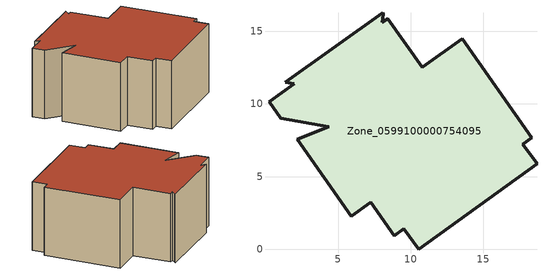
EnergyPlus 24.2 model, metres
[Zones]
Zone_0599100000754095
 floor ground (C_G): 8.13,16.18 8.03,15.61 8.41,15.88 10.81,12.52 13.56,14.48 18.35,7.68 17.73,7.24 18.7,5.88 10.55,0 9.54,1.41 8.88,0.94 7.26,3.22 5.92,2.27 2.21,7.56 4.36,8.42 1.07,9.01 0.25,10.16 1.99,11.38 1.37,11.49 8.07,16.28 z0
 wall outside (C_F): 13.56,14.48 10.81,12.52 8.41,15.88 8.03,15.61 8.13,16.18 8.07,16.28 1.37,11.49 1.99,11.38 0.25,10.16 1.07,9.01 4.36,8.42 2.21,7.56 5.92,2.27 7.26,3.22 8.88,0.94 9.54,1.41 10.55,0 18.7,5.88 17.73,7.24 18.35,7.68 13.56,14.48 z0:7.54
 roof outside (C_R): 8.03,15.61 8.13,16.18 8.07,16.28 1.37,11.49 1.99,11.38 0.25,10.16 1.07,9.01 4.36,8.42 2.21,7.56 5.92,2.27 7.26,3.22 8.88,0.94 9.54,1.41 10.55,0 18.7,5.88 17.73,7.24 18.35,7.68 13.56,14.48 10.81,12.52 8.41,15.88 z7.54
[BUILDING]
Pand.0599100000754095: North Axis=0; Terrain=City; Loads Convergence Tolerance Value=0.04; Temperature Convergence Tolerance Value=0.4; Solar Distribution=FullExterior; Maximum Number of Warmup Days=25; Minimum Number of Warmup Days=1
[Site:Location]
Rotterdam.The.Hague.AP_ZH_NLD Design_Conditions: Latitude=51.96; Longitude=4.45; Time Zone=1; Elevation=-4.5
[SITE:GROUNDTEMPERATURE:BUILDINGSURFACE]
18, 18, 18, 18, 18, 18, 18, 18, 18, 18, 18, 18
[MATERIAL] Thermal Absorptance=0.9; Solar Absorptance=0.7; Visible Absorptance=0.7
Name | Roughness | Thickness | Conductivity | Density | Specific Heat
G.D.2006-2014 | MediumSmooth | 0.15 | 0.06 | 540 | 1210
F.D.2006-2014 | Rough | 0.3 | 0.12 | 1920 | 840
R.D.2006-2014 | MediumRough | 0.2 | 0.08 | 1500 | 1000
[CONSTRUCTION]
C_G: G.D.2006-2014
C_F: F.D.2006-2014
C_R: R.D.2006-2014
[ZONE]
Zone_0599100000754095: Type=1; Multiplier=1; Ceiling Height=Autocalculate; Volume=Autocalculate; Floor Area=autocalculate; Part of Total Floor Area=Yes
[ZONEINFILTRATION:DESIGNFLOWRATE]
Infil_Zone_0599100000754095: Zone or ZoneList or Space or SpaceList=Zone_0599100000754095; Schedule=AlwaysOn; Design Flow Rate Calculation Method=Flow/Area; Flow Rate per Floor Area=0.0021; Constant Term Coefficient=1; Temperature Term Coefficient=0; Velocity Term Coefficient=0; Velocity Squared Term Coefficient=0
[HVACTEMPLATE:ZONE:IDEALLOADSAIRSYSTEM]
Zone_0599100000754095: Maximum Heating Supply Air Temperature=50; Minimum Cooling Supply Air Temperature=13; Maximum Heating Supply Air Humidity Ratio=0.0156; Minimum Cooling Supply Air Humidity Ratio=0.0077; Heating Limit=NoLimit; Cooling Limit=NoLimit; Dehumidification Control Type=ConstantSensibleHeatRatio; Cooling Sensible Heat Ratio=0.7; Dehumidification Setpoint=60; Humidification Control Type=None; Humidification Setpoint=30; Outdoor Air Method=None; Outdoor Air Flow Rate per Person=0.00944; Outdoor Air Flow Rate per Zone Floor Area=0; Outdoor Air Flow Rate per Zone=0; Demand Controlled Ventilation Type=None; Outdoor Air Economizer Type=NoEconomizer; Heat Recovery Type=None; Sensible Heat Recovery Effectiveness=0.7; Latent Heat Recovery Effectiveness=0.65
[ZONECONTROL:THERMOSTAT]
ThermostatControl_Zone_0599100000754095: Zone or ZoneList=Zone_0599100000754095; Control Type Schedule=DualSetpointControlType; Control 1=Thermostat_Zone_0599100000754095; Temperature Difference Between Cutout And Setpoint=0
[THERMOSTATSETPOINT:DUALSETPOINT]
Thermostat_Zone_0599100000754095: Heating Setpoint Temperature Schedule=HeatingSetpoint_Zone_0599100000754095; Cooling Setpoint Temperature Schedule=CoolingSetpoint_Zone_0599100000754095
[SCHEDULE:COMPACT]
HeatingSetpoint_Zone_0599100000754095: Through: 12/31, For: AllDays, Until: 24:00, 21
CoolingSetpoint_Zone_0599100000754095: Through: 12/31, For: AllDays, Until: 24:00, 24
DualSetpointControlType: Through: 12/31, For: AllDays, Until: 24:00, 4
AlwaysOn: Through: 12/31, For: AllDays, Until: 24:00, 1
